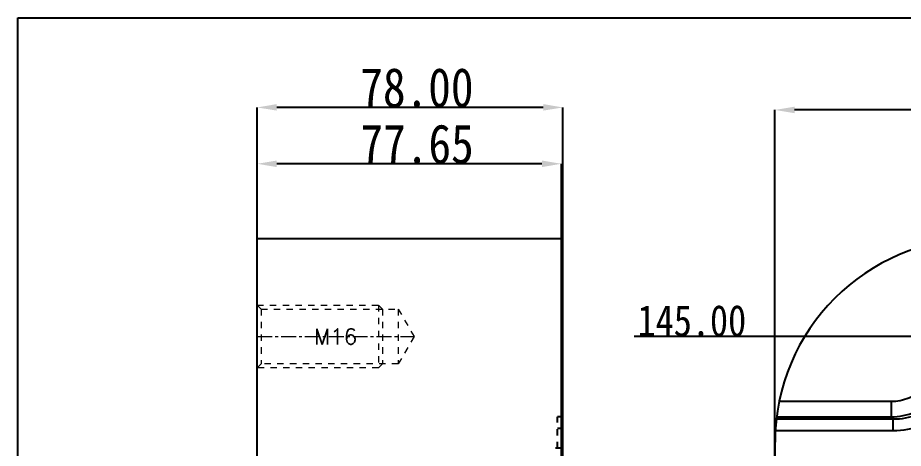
# Model space of a CAD drawing. Header units: millimetres. Extents: x -840 to 1682, y -9216 to -2117.
# Drawn here: x 104.6 to 330.6, y -6501.9 to -6392 of the extents above; entities that cross this region are included whole.
import ezdxf
from ezdxf.enums import TextEntityAlignment as Align

# ---------------------------------------------------------------- set-up
doc = ezdxf.new("R2010")
doc.units = ezdxf.units.MM
doc.header["$LTSCALE"] = 16.335
doc.header["$PDMODE"] = 3
doc.header["$PDSIZE"] = 8
doc.linetypes.add('CENTER', pattern=[0.6, 0.375, -0.075, 0.075, -0.075])
doc.linetypes.add('HIDDEN', pattern=[0.2, 0.1, -0.1])
doc.layers.get('0').update_dxf_attribs({"linetype": 'CONTINUOUS'})
doc.layers.get('Defpoints').update_dxf_attribs({"linetype": 'CONTINUOUS'})
doc.layers.add('DEFAULT_2', color=8, linetype='HIDDEN')
doc.layers.add('screw', color=33, linetype='CONTINUOUS', lineweight=13)
doc.styles.get("Standard").update_dxf_attribs({"font": 'txt', "width": 0.85})
doc.styles.add('TXT', font='txt.shx', dxfattribs={"bigfont": 'gbcbig.shx'})
doc.dimstyles.new('mold', dxfattribs={"dimtxt": 10, "dimasz": 5, "dimexe": 0, "dimexo": 0, "dimgap": 0, "dimtad": 1, "dimzin": 1, "dimdsep": 46, "dimtxsty": 'Standard', "dimcen": 0, "dimclrd": 4, "dimclre": 4, "dimclrt": 6, "dimazin": 0, "dimtfac": 1, "dimtofl": 0, "dimtmove": 0, "dimatfit": 3, "dimfxl": 0, "dimarcsym": 0})

# ---------------------------------------------------------------- blocks, each defined once
blk = doc.blocks.new('*D697')
at = {"color": 4, "lineweight": -2}
for p, q in [((165.7, -6463.83), (165.7, -6414.87)), ((238.7, -6414.87), (170.7, -6414.87)), ((243.7, -6505.2), (243.7, -6414.87))]:
    blk.add_line(p, q, dxfattribs=at)
at = {"color": 4}
for points in [[(170.7, -6414.03), (170.7, -6415.7), (165.7, -6414.87)], [(238.7, -6414.03), (238.7, -6415.7), (243.7, -6414.87)]]:
    blk.add_solid(points, dxfattribs=at)
at = {"layer": 'Defpoints', "color": 0}
for p in [(165.7, -6414.87), (165.7, -6463.83), (243.7, -6505.2)]:
    blk.add_point(p, dxfattribs=at)
at = {"color": 6, "insert": (206.46, -6409.87), "char_height": 10, "attachment_point": 5}
blk.add_mtext('78.00', dxfattribs=at)
blk = doc.blocks.new('*D680')
at = {"color": 4, "lineweight": -2}
for p, q in [((165.7, -6448.36), (165.7, -6429.26)), ((238.35, -6429.26), (170.7, -6429.26)), ((243.35, -6448.36), (243.35, -6429.26))]:
    blk.add_line(p, q, dxfattribs=at)
at = {"color": 4}
for points in [[(170.7, -6428.43), (170.7, -6430.1), (165.7, -6429.26)], [(238.35, -6428.43), (238.35, -6430.1), (243.35, -6429.26)]]:
    blk.add_solid(points, dxfattribs=at)
at = {"layer": 'Defpoints', "color": 0}
for p in [(165.7, -6429.26), (165.7, -6448.36), (243.35, -6448.36)]:
    blk.add_point(p, dxfattribs=at)
at = {"color": 6, "insert": (206.51, -6424.26), "char_height": 10, "attachment_point": 5}
blk.add_mtext('77.65', dxfattribs=at)
blk = doc.blocks.new('*D695')
at = {"color": 4, "lineweight": -2}
for p, q in [((297.86, -6505.08), (297.86, -6415.52)), ((682.86, -6415.52), (302.86, -6415.52)), ((687.86, -6505.08), (687.86, -6415.52))]:
    blk.add_line(p, q, dxfattribs=at)
at = {"color": 4}
for points in [[(302.86, -6414.68), (302.86, -6416.35), (297.86, -6415.52)], [(682.86, -6414.68), (682.86, -6416.35), (687.86, -6415.52)]]:
    blk.add_solid(points, dxfattribs=at)
at = {"layer": 'Defpoints', "color": 0}
for p in [(297.86, -6415.52), (297.86, -6505.08), (687.86, -6505.08)]:
    blk.add_point(p, dxfattribs=at)
at = {"color": 6, "insert": (489.39, -6410.52), "char_height": 10, "attachment_point": 5}
blk.add_mtext('390.00', dxfattribs=at)
blk = doc.blocks.new('*D686')
at = {"color": 4, "lineweight": -2}
blk.add_line((334.06, -6473.36), (261.9, -6473.36), dxfattribs=at)
at = {"layer": 'Defpoints', "color": 0}
for p in [(291.37, -6473.36), (334.06, -6473.36), (492.86, -6618.36)]:
    blk.add_point(p, dxfattribs=at)
at = {"color": 6, "insert": (276.64, -6469.36), "char_height": 8, "attachment_point": 5}
blk.add_mtext('145.00', dxfattribs=at)

msp = doc.modelspace()

# ---------------------------------------------------------------- linework, layer by layer
at = {"color": 7, "linetype": 'Continuous'}
for p, q in [((165.698, -6788.357), (165.698, -6448.357)), ((165.698, -6448.357), (243.348, -6448.357)), ((243.348, -6788.357), (243.348, -6448.357)), ((298.931, -6489.88), (327.504, -6489.88)), ((327.504, -6489.88), (327.504, -6493.841)), ((298.274, -6493.841), (327.504, -6493.841)), ((327.504, -6493.841), (328.063, -6494.4)), ((298.207, -6494.4), (328.063, -6494.4)), ((328.063, -6497.371), (328.063, -6494.4)), ((297.95, -6497.371), (328.063, -6497.371)), ((297.865, -6736.357), (297.865, -6500.357))]:
    msp.add_line(p, q, dxfattribs=at)
msp.add_lwpolyline([(104.569, -6391.976), (758.094, -6391.976), (758.094, -6865.517), (104.569, -6865.517)], close=True)
msp.add_arc((349.865, -6500.357), 52, 90, 180, dxfattribs=at)
msp.add_arc((349.865, -6500.357), 52, 90, 180, dxfattribs=at)
for points, knots in [([(327.504, -6493.841), (329.563, -6493.831), (333.721, -6493.001), (338.983, -6489.479), (342.507, -6484.217), (343.339, -6480.057), (343.348, -6477.997)], [0, 0, 0, 0, 0.2499397, 0.4999186, 0.7499203, 1, 1, 1, 1]), ([(327.504, -6489.88), (329.051, -6489.88), (332.179, -6489.273), (336.14, -6486.635), (338.78, -6482.674), (339.387, -6479.545), (339.387, -6477.997)], [0, 0, 0, 0, 0.2499874, 0.499918, 0.7498717, 1, 1, 1, 1]), ([(328.063, -6494.4), (330.128, -6494.407), (334.307, -6493.613), (339.605, -6490.099), (343.12, -6484.801), (343.914, -6480.621), (343.907, -6478.556)], [0, 0, 0, 0, 0.2499953, 0.4999552, 0.7499354, 1, 1, 1, 1]), ([(328.063, -6497.371), (330.512, -6497.37), (335.465, -6496.409), (341.737, -6492.232), (345.916, -6485.959), (346.878, -6481.006), (346.878, -6478.556)], [0, 0, 0, 0, 0.2500086, 0.4999555, 0.7499226, 1, 1, 1, 1])]:
    msp.add_open_spline(points, degree=3, knots=knots, dxfattribs=at)
at = {"layer": 'DEFAULT_2', "color": 8, "linetype": 'HIDDEN'}
for p, q in [((242.348, -6501.875), (242.348, -6493.866)), ((243.348, -6493.866), (242.348, -6493.866)), ((243.348, -6496.866), (242.348, -6496.866)), ((243.348, -6501.84), (241.875, -6501.891))]:
    msp.add_line(p, q, dxfattribs=at)
at = {"layer": 'screw', "color": 92, "linetype": 'HIDDEN', "ltscale": 0.995164}
for p, q in [((165.698, -6465.357), (196.698, -6465.357)), ((196.698, -6465.357), (197.698, -6466.357)), ((196.698, -6465.357), (196.698, -6481.357)), ((197.698, -6466.357), (197.698, -6480.357)), ((197.698, -6480.357), (196.698, -6481.357)), ((196.698, -6481.357), (165.698, -6481.357))]:
    msp.add_line(p, q, dxfattribs=at)
at = {"layer": 'screw', "linetype": 'HIDDEN', "ltscale": 0.995164}
for p, q in [((165.698, -6465.357), (166.698, -6466.357)), ((166.698, -6466.357), (166.698, -6480.357)), ((166.698, -6466.357), (201.698, -6466.357)), ((201.698, -6466.357), (205.739, -6473.357)), ((201.698, -6466.357), (201.698, -6480.357)), ((205.739, -6473.357), (201.698, -6480.357)), ((166.698, -6480.357), (165.698, -6481.357)), ((201.698, -6480.357), (166.698, -6480.357))]:
    msp.add_line(p, q, dxfattribs=at)
at = {"layer": 'screw', "color": 1, "linetype": 'CENTER', "ltscale": 0.621977}
msp.add_line((165.698, -6473.357), (205.739, -6473.357), dxfattribs=at)

# ---------------------------------------------------------------- texts
at = {"layer": 'screw', "color": 222, "linetype": 'HIDDEN', "ltscale": 0.995164, "style": 'TXT'}
msp.add_text('M16', height=4, dxfattribs=at).set_placement((185.718, -6473.357), align=Align.MIDDLE)

# ---------------------------------------------------------------- dimensions: what is measured, and where the dimension line sits
for base, p1, p2, picture, middle in [((165.698, -6414.867), (243.702, -6505.205), (165.698, -6463.831), '*D697', (206.462, -6414.867)), ((297.865, -6415.517), (687.865, -6505.078), (297.865, -6505.078), '*D695', (489.388, -6415.517)), ((165.698, -6429.264), (243.348, -6448.357), (165.698, -6448.357), '*D680', (206.51, -6429.264))]:
    dim = msp.add_linear_dim(base=base, p1=p1, p2=p2, dimstyle='mold')
    dim.commit()
    dim.dimension.update_dxf_attribs({"geometry": picture, "text_midpoint": middle, "dimtype": 160})
dim = msp.add_ordinate_dim(feature_location=(334.065, -6473.357), offset=(-42.695, 0), dtype=0, origin=(492.865, -6618.358), dimstyle='mold', override={"dimtxt": 8})
dim.commit()
dim.dimension.update_dxf_attribs({"geometry": '*D686', "text_midpoint": (276.636, -6469.357)})

doc.saveas('drawing.dxf')
